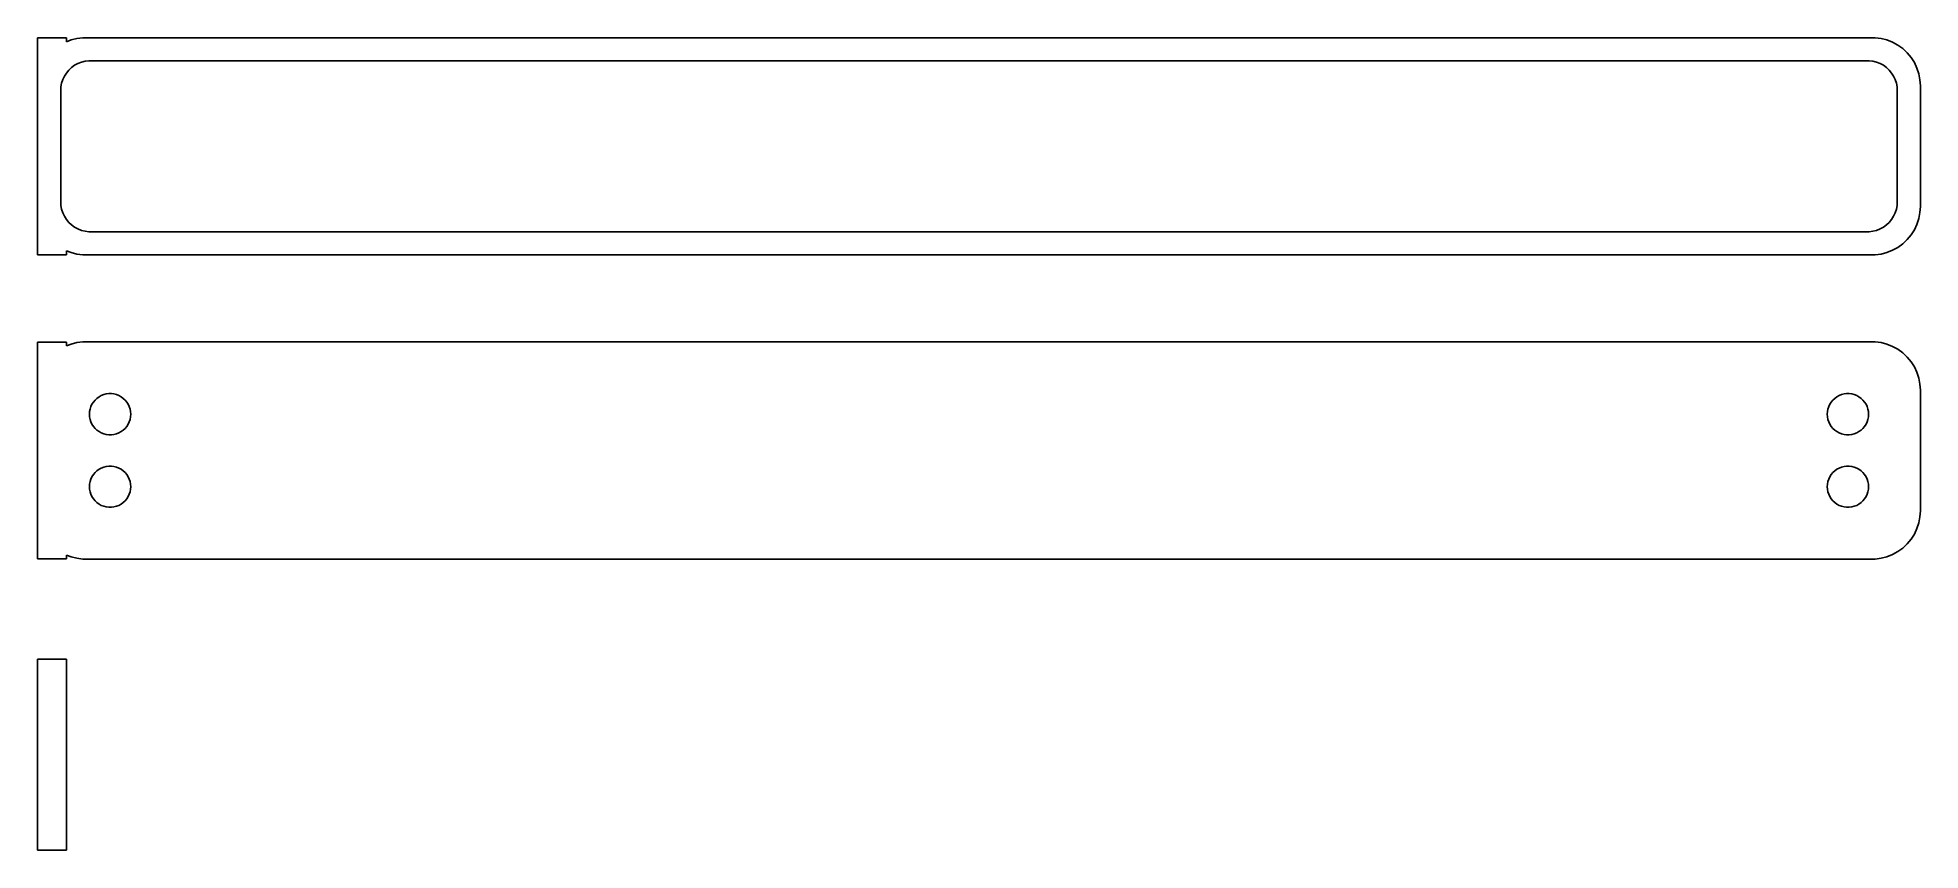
# Model space of a CAD drawing. Header units: metres. Extents: x -98 to 98, y 22 to 106.
import ezdxf

# ---------------------------------------------------------------- set-up
doc = ezdxf.new("R2010")
doc.units = ezdxf.units.M

msp = doc.modelspace()

# ---------------------------------------------------------------- linework, layer by layer
for p, q in [((-94.5, 105.74), (-97.5, 105.74)), ((-97.5, 105.74), (-97.5, 83.2599)), ((-94.5, 105.325), (-94.5, 105.74)), ((-94.0451, 105.505), (-94.5, 105.325)), ((-93.4369, 105.661), (-94.0451, 105.505)), ((-92.8139, 105.74), (-93.4369, 105.661)), ((92.8139, 105.74), (-92.8139, 105.74)), ((93.4369, 105.661), (92.8139, 105.74)), ((94.0451, 105.505), (93.4369, 105.661)), ((94.6289, 105.274), (94.0451, 105.505)), ((-92.5833, 103.308), (-92.1955, 103.357)), ((-92.1955, 103.357), (92.1955, 103.357)), ((92.1955, 103.357), (92.5833, 103.308)), ((95.1791, 104.972), (94.6289, 105.274)), ((95.6871, 104.603), (95.1791, 104.972)), ((96.1448, 104.173), (95.6871, 104.603)), ((96.5451, 103.689), (96.1448, 104.173)), ((96.8815, 103.159), (96.5451, 103.689)), ((-94.8943, 101.396), (-94.7279, 101.75)), ((-94.7279, 101.75), (-94.5184, 102.08)), ((-94.5184, 102.08), (-94.2692, 102.381)), ((-94.2692, 102.381), (-93.9843, 102.649)), ((-93.9843, 102.649), (-93.668, 102.878)), ((-93.668, 102.878), (-93.3254, 103.067)), ((-93.3254, 103.067), (-92.9619, 103.211)), ((-92.9619, 103.211), (-92.5833, 103.308)), ((92.5833, 103.308), (92.9619, 103.211)), ((92.9619, 103.211), (93.3254, 103.067)), ((93.3254, 103.067), (93.668, 102.878)), ((93.668, 102.878), (93.9843, 102.649)), ((93.9843, 102.649), (94.2692, 102.381)), ((94.2692, 102.381), (94.5184, 102.08)), ((94.5184, 102.08), (94.7279, 101.75)), ((94.7279, 101.75), (94.8943, 101.396)), ((97.1489, 102.591), (96.8815, 103.159)), ((97.3429, 101.993), (97.1489, 102.591)), ((97.4606, 101.377), (97.3429, 101.993)), ((-95.1129, 100.25), (-95.0884, 100.64)), ((-95.1129, 88.75), (-95.1129, 100.25)), ((-95.0884, 100.64), (-95.0151, 101.024)), ((-95.0151, 101.024), (-94.8943, 101.396)), ((94.8943, 101.396), (95.0151, 101.024)), ((95.0151, 101.024), (95.0884, 100.64)), ((95.0884, 100.64), (95.1129, 100.25)), ((95.1129, 100.25), (95.1129, 88.75)), ((97.5, 100.75), (97.4606, 101.377)), ((97.5, 88.25), (97.5, 100.75)), ((-95.0884, 88.3598), (-95.1129, 88.75)), ((-95.0151, 87.9759), (-95.0884, 88.3598)), ((-94.8943, 87.6041), (-95.0151, 87.9759)), ((95.0151, 87.9759), (94.8943, 87.6041)), ((95.0884, 88.3598), (95.0151, 87.9759)), ((95.1129, 88.75), (95.0884, 88.3598)), ((97.4606, 87.6233), (97.5, 88.25)), ((-94.7279, 87.2504), (-94.8943, 87.6041)), ((-94.5184, 86.9203), (-94.7279, 87.2504)), ((-94.2692, 86.6191), (-94.5184, 86.9203)), ((-93.9843, 86.3515), (-94.2692, 86.6191)), ((-93.668, 86.1217), (-93.9843, 86.3515)), ((-93.3254, 85.9333), (-93.668, 86.1217)), ((-92.9619, 85.7894), (-93.3254, 85.9333)), ((93.3254, 85.9333), (92.9619, 85.7894)), ((93.668, 86.1217), (93.3254, 85.9333)), ((93.9843, 86.3515), (93.668, 86.1217)), ((94.2692, 86.6191), (93.9843, 86.3515)), ((94.5184, 86.9203), (94.2692, 86.6191)), ((94.7279, 87.2504), (94.5184, 86.9203)), ((94.8943, 87.6041), (94.7279, 87.2504)), ((96.5451, 85.3111), (96.8815, 85.8412)), ((96.8815, 85.8412), (97.1489, 86.4094)), ((97.1489, 86.4094), (97.3429, 87.0066)), ((97.3429, 87.0066), (97.4606, 87.6233)), ((-92.5833, 85.6922), (-92.9619, 85.7894)), ((-92.1955, 85.6432), (-92.5833, 85.6922)), ((92.1955, 85.6432), (-92.1955, 85.6432)), ((92.5833, 85.6922), (92.1955, 85.6432)), ((92.9619, 85.7894), (92.5833, 85.6922)), ((94.6289, 83.7259), (95.1791, 84.0284)), ((95.1791, 84.0284), (95.6871, 84.3974)), ((95.6871, 84.3974), (96.1448, 84.8273)), ((96.1448, 84.8273), (96.5451, 85.3111)), ((-97.5, 83.2599), (-94.5, 83.2599)), ((-94.5, 83.6748), (-94.0451, 83.4947)), ((-94.5, 83.2599), (-94.5, 83.6748)), ((-94.0451, 83.4947), (-93.4369, 83.3386)), ((-93.4369, 83.3386), (-92.8139, 83.2599)), ((-92.8139, 83.2599), (92.8139, 83.2599)), ((92.8139, 83.2599), (93.4369, 83.3386)), ((93.4369, 83.3386), (94.0451, 83.4947)), ((94.0451, 83.4947), (94.6289, 83.7259)), ((-94.5, 74.2293), (-97.5, 74.2293)), ((-97.5, 74.2293), (-97.5, 51.7707)), ((-94.5, 73.8252), (-94.5, 74.2293)), ((-93.4369, 74.1614), (-94.0451, 74.0053)), ((-92.8139, 74.2401), (-93.4369, 74.1614)), ((92.8139, 74.2401), (-92.8139, 74.2401)), ((93.4369, 74.1614), (92.8139, 74.2401)), ((94.0451, 74.0053), (93.4369, 74.1614)), ((-94.0451, 74.0053), (-94.5, 73.8252)), ((94.6289, 73.7741), (94.0451, 74.0053)), ((95.1791, 73.4716), (94.6289, 73.7741)), ((95.6871, 73.1026), (95.1791, 73.4716)), ((96.1448, 72.6727), (95.6871, 73.1026)), ((96.5451, 72.1889), (96.1448, 72.6727)), ((96.8815, 71.6588), (96.5451, 72.1889)), ((97.1489, 71.0906), (96.8815, 71.6588)), ((97.3429, 70.4934), (97.1489, 71.0906)), ((97.4606, 69.8767), (97.3429, 70.4934)), ((-91.5566, 68.2117), (-91.3611, 68.3953)), ((-91.3611, 68.3953), (-91.1441, 68.5529)), ((-91.1441, 68.5529), (-90.9092, 68.6821)), ((-90.9092, 68.6821), (-90.6598, 68.7808)), ((-90.6598, 68.7808), (-90.4001, 68.8475)), ((-90.4001, 68.8475), (-90.1341, 68.8811)), ((-90.1341, 68.8811), (-89.8659, 68.8811)), ((-89.8659, 68.8811), (-89.5999, 68.8475)), ((-89.5999, 68.8475), (-89.3401, 68.7808)), ((-89.3401, 68.7808), (-89.0908, 68.6821)), ((-89.0908, 68.6821), (-88.8559, 68.5529)), ((-88.8559, 68.5529), (-88.6389, 68.3953)), ((-88.6389, 68.3953), (-88.4434, 68.2117)), ((88.4434, 68.2117), (88.6389, 68.3953)), ((88.6389, 68.3953), (88.8559, 68.5529)), ((88.8559, 68.5529), (89.0908, 68.6821)), ((89.0908, 68.6821), (89.3401, 68.7808)), ((89.3401, 68.7808), (89.5999, 68.8475)), ((89.5999, 68.8475), (89.8659, 68.8811)), ((89.8659, 68.8811), (90.1341, 68.8811)), ((90.1341, 68.8811), (90.4001, 68.8475)), ((90.4001, 68.8475), (90.6598, 68.7808)), ((90.6598, 68.7808), (90.9092, 68.6821)), ((90.9092, 68.6821), (91.1441, 68.5529)), ((91.1441, 68.5529), (91.3611, 68.3953)), ((91.3611, 68.3953), (91.5566, 68.2117)), ((97.5, 69.25), (97.4606, 69.8767)), ((97.5, 56.75), (97.5, 69.25)), ((-92.1353, 66.75), (-92.1185, 67.0176)), ((-92.1185, 66.4824), (-92.1353, 66.75)), ((-92.1185, 67.0176), (-92.0682, 67.281)), ((-92.0682, 66.219), (-92.1185, 66.4824)), ((-92.0682, 67.281), (-91.9853, 67.536)), ((-91.9853, 67.536), (-91.8712, 67.7787)), ((-91.8712, 67.7787), (-91.7275, 68.0051)), ((-91.7275, 68.0051), (-91.5566, 68.2117)), ((-88.4434, 68.2117), (-88.2725, 68.0051)), ((-88.2725, 68.0051), (-88.1288, 67.7787)), ((-88.1288, 67.7787), (-88.0146, 67.536)), ((-88.0146, 67.536), (-87.9318, 67.281)), ((-87.9318, 67.281), (-87.8815, 67.0176)), ((-87.8815, 66.4824), (-87.9318, 66.219)), ((-87.8815, 67.0176), (-87.8647, 66.75)), ((-87.8647, 66.75), (-87.8815, 66.4824)), ((87.8647, 66.75), (87.8815, 67.0176)), ((87.8815, 66.4824), (87.8647, 66.75)), ((87.8815, 67.0176), (87.9318, 67.281)), ((87.9318, 66.219), (87.8815, 66.4824)), ((87.9318, 67.281), (88.0146, 67.536)), ((88.0146, 67.536), (88.1288, 67.7787)), ((88.1288, 67.7787), (88.2725, 68.0051)), ((88.2725, 68.0051), (88.4434, 68.2117)), ((91.5566, 68.2117), (91.7275, 68.0051)), ((91.7275, 68.0051), (91.8712, 67.7787)), ((91.8712, 67.7787), (91.9853, 67.536)), ((91.9853, 67.536), (92.0682, 67.281)), ((92.0682, 67.281), (92.1185, 67.0176)), ((92.1185, 66.4824), (92.0682, 66.219)), ((92.1185, 67.0176), (92.1353, 66.75)), ((92.1353, 66.75), (92.1185, 66.4824)), ((-91.9853, 65.9639), (-92.0682, 66.219)), ((-91.8712, 65.7213), (-91.9853, 65.9639)), ((-91.7275, 65.4949), (-91.8712, 65.7213)), ((-91.5566, 65.2883), (-91.7275, 65.4949)), ((-91.3611, 65.1047), (-91.5566, 65.2883)), ((-91.1441, 64.9471), (-91.3611, 65.1047)), ((-90.9092, 64.8179), (-91.1441, 64.9471)), ((-90.6598, 64.7192), (-90.9092, 64.8179)), ((-90.4001, 64.6525), (-90.6598, 64.7192)), ((-90.1341, 64.6189), (-90.4001, 64.6525)), ((-89.8659, 64.6189), (-90.1341, 64.6189)), ((-89.5999, 64.6525), (-89.8659, 64.6189)), ((-89.3401, 64.7192), (-89.5999, 64.6525)), ((-89.0908, 64.8179), (-89.3401, 64.7192)), ((-88.8559, 64.9471), (-89.0908, 64.8179)), ((-88.6389, 65.1047), (-88.8559, 64.9471)), ((-88.4434, 65.2883), (-88.6389, 65.1047)), ((-88.2725, 65.4949), (-88.4434, 65.2883)), ((-88.1288, 65.7213), (-88.2725, 65.4949)), ((-88.0146, 65.9639), (-88.1288, 65.7213)), ((-87.9318, 66.219), (-88.0146, 65.9639)), ((88.0146, 65.9639), (87.9318, 66.219)), ((88.1288, 65.7213), (88.0146, 65.9639)), ((88.2725, 65.4949), (88.1288, 65.7213)), ((88.4434, 65.2883), (88.2725, 65.4949)), ((88.6389, 65.1047), (88.4434, 65.2883)), ((88.8559, 64.9471), (88.6389, 65.1047)), ((89.0908, 64.8179), (88.8559, 64.9471)), ((89.3401, 64.7192), (89.0908, 64.8179)), ((89.5999, 64.6525), (89.3401, 64.7192)), ((89.8659, 64.6189), (89.5999, 64.6525)), ((90.1341, 64.6189), (89.8659, 64.6189)), ((90.4001, 64.6525), (90.1341, 64.6189)), ((90.6598, 64.7192), (90.4001, 64.6525)), ((90.9092, 64.8179), (90.6598, 64.7192)), ((91.1441, 64.9471), (90.9092, 64.8179)), ((91.3611, 65.1047), (91.1441, 64.9471)), ((91.5566, 65.2883), (91.3611, 65.1047)), ((91.7275, 65.4949), (91.5566, 65.2883)), ((91.8712, 65.7213), (91.7275, 65.4949)), ((91.9853, 65.9639), (91.8712, 65.7213)), ((92.0682, 66.219), (91.9853, 65.9639)), ((-91.8712, 60.2787), (-91.7275, 60.5051)), ((-91.7275, 60.5051), (-91.5566, 60.7117)), ((-91.5566, 60.7117), (-91.3611, 60.8953)), ((-91.3611, 60.8953), (-91.1441, 61.0529)), ((-91.1441, 61.0529), (-90.9092, 61.1821)), ((-90.9092, 61.1821), (-90.6598, 61.2808)), ((-90.6598, 61.2808), (-90.4001, 61.3475)), ((-90.4001, 61.3475), (-90.1341, 61.3811)), ((-90.1341, 61.3811), (-89.8659, 61.3811)), ((-89.8659, 61.3811), (-89.5999, 61.3475)), ((-89.5999, 61.3475), (-89.3401, 61.2808)), ((-89.3401, 61.2808), (-89.0908, 61.1821)), ((-89.0908, 61.1821), (-88.8559, 61.0529)), ((-88.8559, 61.0529), (-88.6389, 60.8953)), ((-88.6389, 60.8953), (-88.4434, 60.7117)), ((-88.4434, 60.7117), (-88.2725, 60.5051)), ((-88.2725, 60.5051), (-88.1288, 60.2787)), ((88.1288, 60.2787), (88.2725, 60.5051)), ((88.2725, 60.5051), (88.4434, 60.7117)), ((88.4434, 60.7117), (88.6389, 60.8953)), ((88.6389, 60.8953), (88.8559, 61.0529)), ((88.8559, 61.0529), (89.0908, 61.1821)), ((89.0908, 61.1821), (89.3401, 61.2808)), ((89.3401, 61.2808), (89.5999, 61.3475)), ((89.5999, 61.3475), (89.8659, 61.3811)), ((89.8659, 61.3811), (90.1341, 61.3811)), ((90.1341, 61.3811), (90.4001, 61.3475)), ((90.4001, 61.3475), (90.6598, 61.2808)), ((90.6598, 61.2808), (90.9092, 61.1821)), ((90.9092, 61.1821), (91.1441, 61.0529)), ((91.1441, 61.0529), (91.3611, 60.8953)), ((91.3611, 60.8953), (91.5566, 60.7117)), ((91.5566, 60.7117), (91.7275, 60.5051)), ((91.7275, 60.5051), (91.8712, 60.2787)), ((-92.1353, 59.25), (-92.1185, 59.5176)), ((-92.1185, 58.9824), (-92.1353, 59.25)), ((-92.1185, 59.5176), (-92.0682, 59.781)), ((-92.0682, 58.719), (-92.1185, 58.9824)), ((-92.0682, 59.781), (-91.9853, 60.0361)), ((-91.9853, 58.464), (-92.0682, 58.719)), ((-91.9853, 60.0361), (-91.8712, 60.2787)), ((-88.1288, 60.2787), (-88.0146, 60.0361)), ((-88.0146, 60.0361), (-87.9318, 59.781)), ((-87.9318, 58.719), (-88.0146, 58.464)), ((-87.9318, 59.781), (-87.8815, 59.5176)), ((-87.8815, 58.9824), (-87.9318, 58.719)), ((-87.8815, 59.5176), (-87.8647, 59.25)), ((-87.8647, 59.25), (-87.8815, 58.9824)), ((87.8647, 59.25), (87.8815, 59.5176)), ((87.8815, 58.9824), (87.8647, 59.25)), ((87.8815, 59.5176), (87.9318, 59.781)), ((87.9318, 58.719), (87.8815, 58.9824)), ((87.9318, 59.781), (88.0146, 60.0361)), ((88.0146, 58.464), (87.9318, 58.719)), ((88.0146, 60.0361), (88.1288, 60.2787)), ((91.8712, 60.2787), (91.9853, 60.0361)), ((91.9853, 60.0361), (92.0682, 59.781)), ((92.0682, 58.719), (91.9853, 58.464)), ((92.0682, 59.781), (92.1185, 59.5176)), ((92.1185, 58.9824), (92.0682, 58.719)), ((92.1185, 59.5176), (92.1353, 59.25)), ((92.1353, 59.25), (92.1185, 58.9824)), ((-91.8712, 58.2213), (-91.9853, 58.464)), ((-91.7275, 57.9949), (-91.8712, 58.2213)), ((-91.5566, 57.7883), (-91.7275, 57.9949)), ((-91.3611, 57.6047), (-91.5566, 57.7883)), ((-91.1441, 57.4471), (-91.3611, 57.6047)), ((-90.9092, 57.3179), (-91.1441, 57.4471)), ((-90.6598, 57.2192), (-90.9092, 57.3179)), ((-90.4001, 57.1525), (-90.6598, 57.2192)), ((-90.1341, 57.1189), (-90.4001, 57.1525)), ((-89.8659, 57.1189), (-90.1341, 57.1189)), ((-89.5999, 57.1525), (-89.8659, 57.1189)), ((-89.3401, 57.2192), (-89.5999, 57.1525)), ((-89.0908, 57.3179), (-89.3401, 57.2192)), ((-88.8559, 57.4471), (-89.0908, 57.3179)), ((-88.6389, 57.6047), (-88.8559, 57.4471)), ((-88.4434, 57.7883), (-88.6389, 57.6047)), ((-88.2725, 57.9949), (-88.4434, 57.7883)), ((-88.1288, 58.2213), (-88.2725, 57.9949)), ((-88.0146, 58.464), (-88.1288, 58.2213)), ((88.1288, 58.2213), (88.0146, 58.464)), ((88.2725, 57.9949), (88.1288, 58.2213)), ((88.4434, 57.7883), (88.2725, 57.9949)), ((88.6389, 57.6047), (88.4434, 57.7883)), ((88.8559, 57.4471), (88.6389, 57.6047)), ((89.0908, 57.3179), (88.8559, 57.4471)), ((89.3401, 57.2192), (89.0908, 57.3179)), ((89.5999, 57.1525), (89.3401, 57.2192)), ((89.8659, 57.1189), (89.5999, 57.1525)), ((90.1341, 57.1189), (89.8659, 57.1189)), ((90.4001, 57.1525), (90.1341, 57.1189)), ((90.6598, 57.2192), (90.4001, 57.1525)), ((90.9092, 57.3179), (90.6598, 57.2192)), ((91.1441, 57.4471), (90.9092, 57.3179)), ((91.3611, 57.6047), (91.1441, 57.4471)), ((91.5566, 57.7883), (91.3611, 57.6047)), ((91.7275, 57.9949), (91.5566, 57.7883)), ((91.8712, 58.2213), (91.7275, 57.9949)), ((91.9853, 58.464), (91.8712, 58.2213)), ((97.4606, 56.1233), (97.5, 56.75)), ((96.8815, 54.3412), (97.1489, 54.9094)), ((97.1489, 54.9094), (97.3429, 55.5066)), ((97.3429, 55.5066), (97.4606, 56.1233)), ((95.1791, 52.5284), (95.6871, 52.8974)), ((95.6871, 52.8974), (96.1448, 53.3273)), ((96.1448, 53.3273), (96.5451, 53.8111)), ((96.5451, 53.8111), (96.8815, 54.3412)), ((-97.5, 51.7707), (-94.5, 51.7707)), ((-94.5, 51.7707), (-94.5, 52.1748)), ((-94.5, 52.1748), (-94.0451, 51.9947)), ((-94.0451, 51.9947), (-93.4369, 51.8386)), ((-93.4369, 51.8386), (-92.8139, 51.7599)), ((-92.8139, 51.7599), (92.8139, 51.7599)), ((92.8139, 51.7599), (93.4369, 51.8386)), ((93.4369, 51.8386), (94.0451, 51.9947)), ((94.0451, 51.9947), (94.6289, 52.2259)), ((94.6289, 52.2259), (95.1791, 52.5284)), ((-94.5, 41.4026), (-97.5, 41.4026)), ((-97.5, 41.4026), (-97.5, 21.5974)), ((-94.5, 21.5974), (-94.5, 41.4026)), ((-97.5, 21.5974), (-94.5, 21.5974))]:
    msp.add_line(p, q)

doc.saveas('drawing.dxf')
